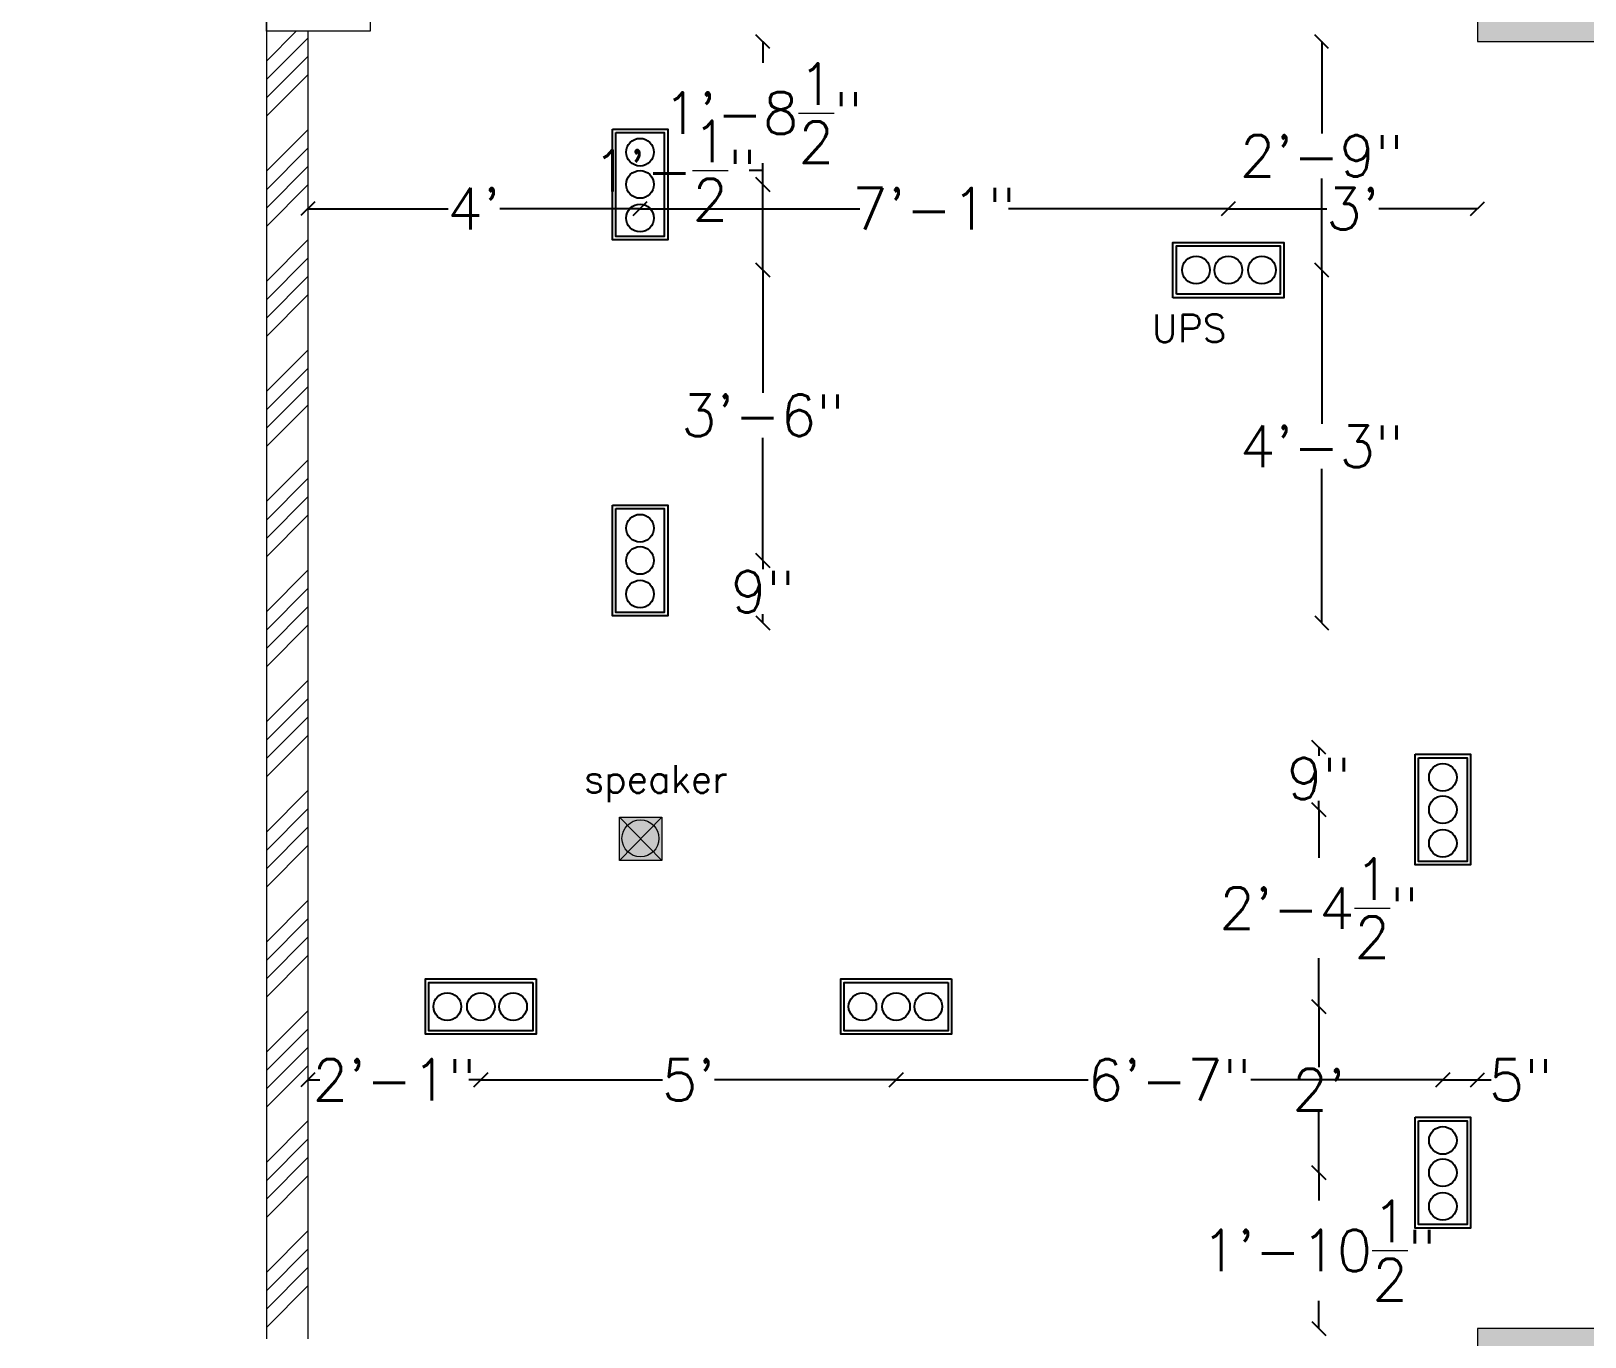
# Model space of a CAD drawing. Header units: inches. Extents: x 111501 to 134888, y 46021 to 52102.
# Drawn here: x 112069.6 to 112294.1, y 47363.9 to 47552.6 of the extents above; entities that cross this region are included whole.
import ezdxf

# ---------------------------------------------------------------- set-up
doc = ezdxf.new("R2010")
doc.units = ezdxf.units.IN
doc.header["$MEASUREMENT"] = 0
for name, color, linetype, lineweight in [('ceiling light', 5, 'Continuous', 5), ('column', 252, 'Continuous', 9), ('dimension', 250, 'Continuous', 0), ('text1', 7, 'Continuous', 0), ('wall', 7, 'Continuous', 9)]:
    doc.layers.add(name, color=color, linetype=linetype, lineweight=lineweight)
doc.layers.add('electrical layout', color=250, linetype='Continuous')
doc.layers.add('electrical planing', color=251, linetype='Continuous')
doc.styles.get("Standard").update_dxf_attribs({"font": 'txt.shx', "height": 6})
doc.dimstyles.new('Standard$0', dxfattribs={"dimtxt": 4, "dimasz": 2, "dimexe": 0.125, "dimexo": 0.125, "dimgap": 0.25, "dimtad": 0, "dimtih": 1, "dimtoh": 1, "dimdec": 1, "dimlfac": -1, "dimzin": 0, "dimdsep": 46, "dimlunit": 4, "dimtxsty": 'Standard', "dimblk": 'OBLIQUE', "dimblk1": 'DOTSMALL', "dimblk2": 'DOTSMALL', "dimcen": 0, "dimse1": 1, "dimse2": 1, "dimadec": 0, "dimazin": 0, "dimtfac": 1, "dimtdec": 1, "dimtofl": 0, "dimtmove": 0, "dimatfit": 3, "dimfxl": 1, "dimtolj": 1, "dimtzin": 0, "dimarcsym": 0})

# ---------------------------------------------------------------- blocks, each defined once
blk = doc.blocks.new('speaker')
at = {"layer": 'ceiling light'}
h = blk.add_hatch(color=97, dxfattribs=at)
h.set_gradient(color1=(46, 142, 62), one_color=1, tint=1, name='CURVED')
h.paths.add_polyline_path([(24133.57, 5017.97), (24134.22, 5018.64), (24130.77, 5018.64), (24131.41, 5017.99, -0.41885)])
h = blk.add_hatch(color=97, dxfattribs=at)
h.set_gradient(color1=(46, 142, 62), rotation=90, one_color=1, tint=1, name='INVCURVED')
h.paths.add_polyline_path([(24130.77, 5015.11), (24131.45, 5015.8, -0.210258), (24130.96, 5016.92, -0.199678), (24131.41, 5017.99), (24130.77, 5018.64)])
h = blk.add_hatch(color=97, dxfattribs=at)
h.set_gradient(color1=(46, 142, 62), rotation=90, one_color=1, tint=1, name='INVCURVED')
h.paths.add_polyline_path([(24134.22, 5018.64), (24133.57, 5017.97, -0.194044), (24133.99, 5016.92, -0.204601), (24133.52, 5015.82), (24134.22, 5015.11)])
h = blk.add_hatch(color=233, dxfattribs=at)
h.set_gradient(color1=(219, 123, 161), one_color=1, tint=1, name='SPHERICAL')
h.paths.add_polyline_path([(24133.57, 5017.97, 0.41885), (24131.41, 5017.99), (24132.5, 5016.87)])
h.paths.add_polyline_path([(24131.45, 5015.8), (24132.5, 5016.87), (24131.41, 5017.99, 0.199678), (24130.96, 5016.92, 0.210258)])
h.paths.add_polyline_path([(24132.5, 5016.87), (24133.52, 5015.82, 0.204601), (24133.99, 5016.92, 0.194044), (24133.57, 5017.97)])
h.paths.add_polyline_path([(24133.52, 5015.82), (24132.5, 5016.87), (24131.45, 5015.8, 0.395179)])
h = blk.add_hatch(color=97, dxfattribs=at)
h.set_gradient(color1=(46, 142, 62), one_color=1, tint=1, name='INVCURVED')
h.paths.add_polyline_path([(24134.22, 5015.11), (24133.52, 5015.82, -0.395179), (24131.45, 5015.8), (24130.77, 5015.11)])
at = {"layer": 'ceiling light', "color": 7}
for p, q in [((24130.77, 5018.64), (24134.22, 5015.11)), ((24134.22, 5018.64), (24130.77, 5015.11))]:
    blk.add_line(p, q, dxfattribs=at)
blk.add_lwpolyline([(24130.77, 5018.64), (24134.22, 5018.64), (24134.22, 5015.11), (24130.77, 5015.11)], close=True, dxfattribs=at)
blk.add_circle((24132.47, 5016.92), 1.51, dxfattribs=at)
blk = doc.blocks.new('_Oblique')
at = {"color": 0, "linetype": 'ByBlock', "lineweight": -2}
blk.add_line((-0.5, -0.5), (0.5, 0.5), dxfattribs=at)
blk = doc.blocks.new('*D1201')
at = {"layer": 'Defpoints', "color": 0, "transparency": 16777216}
for p in [(112273.61, 47387.67), (112255.7, 47365.17), (112278.61, 47365.17)]:
    blk.add_point(p, dxfattribs=at)
at = {"layer": 'dimension', "color": 0, "lineweight": -2, "transparency": 16777216}
for p, q in [((112255.7, 47387.67), (112255.7, 47383.67)), ((112255.7, 47365.17), (112255.7, 47369.17))]:
    blk.add_line(p, q, dxfattribs=at)
at = {"layer": 'dimension', "color": 0, "lineweight": -2, "transparency": 16777216, "xscale": 2, "yscale": 2, "zscale": 2}
for p, rotation in [((112255.7, 47387.67), 90), ((112255.7, 47365.17), 270)]:
    blk.add_blockref('_Oblique', p, dxfattribs=dict(at, rotation=rotation))
at = {"layer": 'dimension', "color": 0, "lineweight": 5, "transparency": 16777216, "insert": (112255.7, 47376.42), "char_height": 6, "attachment_point": 5}
blk.add_mtext('\\A1;1\'-10{\\H1.000000x;\\S1/2;}"', dxfattribs=at)
blk = doc.blocks.new('_DOTSMALL')
at = {"color": 0, "linetype": 'ByBlock', "lineweight": -2, "const_width": 0.5}
blk.add_lwpolyline([(-0.0625, 0, 1), (0.0625, 0, 1)], format="xyb", close=True, dxfattribs=at)
blk = doc.blocks.new('*D1202')
at = {"layer": 'Defpoints', "color": 0, "transparency": 16777216}
for p in [(112278.61, 47401.08), (112273.61, 47387.67), (112278.61, 47365.17)]:
    blk.add_point(p, dxfattribs=at)
at = {"layer": 'dimension', "color": 0, "lineweight": -2, "transparency": 16777216}
for p, q in [((112273.61, 47401.08), (112278.61, 47401.08)), ((112278.61, 47401.08), (112280.61, 47401.08))]:
    blk.add_line(p, q, dxfattribs=at)
at = {"layer": 'dimension', "color": 0, "lineweight": -2, "transparency": 16777216, "xscale": 2, "yscale": 2, "zscale": 2, "rotation": 180}
blk.add_blockref('_Oblique', (112273.61, 47401.08), dxfattribs=at)
at = {"layer": 'dimension', "color": 0, "lineweight": -2, "transparency": 16777216, "xscale": 2, "yscale": 2, "zscale": 2}
blk.add_blockref('_Oblique', (112278.61, 47401.08), dxfattribs=at)
at = {"layer": 'dimension', "color": 0, "lineweight": 5, "transparency": 16777216, "insert": (112284.86, 47401.08), "char_height": 6, "attachment_point": 5}
blk.add_mtext('\\A1;5"', dxfattribs=at)
blk = doc.blocks.new('*D1203')
at = {"layer": 'Defpoints', "color": 0, "lineweight": 5, "transparency": 16777216}
for p in [(112194.61, 47411.67), (112194.61, 47401.08), (112273.61, 47387.67)]:
    blk.add_point(p, dxfattribs=at)
at = {"layer": 'dimension', "color": 0, "lineweight": -2, "transparency": 16777216}
for p, q in [((112194.61, 47401.08), (112222.36, 47401.08)), ((112273.61, 47401.08), (112245.86, 47401.08))]:
    blk.add_line(p, q, dxfattribs=at)
at = {"layer": 'dimension', "color": 0, "lineweight": -2, "transparency": 16777216, "xscale": 2, "yscale": 2, "zscale": 2, "rotation": 180}
blk.add_blockref('_Oblique', (112194.61, 47401.08), dxfattribs=at)
at = {"layer": 'dimension', "color": 0, "lineweight": -2, "transparency": 16777216, "xscale": 2, "yscale": 2, "zscale": 2}
blk.add_blockref('_Oblique', (112273.61, 47401.08), dxfattribs=at)
at = {"layer": 'dimension', "color": 0, "lineweight": 5, "transparency": 16777216, "insert": (112234.11, 47401.08), "char_height": 6, "attachment_point": 5}
blk.add_mtext('\\A1;6\'-7"', dxfattribs=at)
blk = doc.blocks.new('*D1204')
at = {"layer": 'Defpoints', "color": 0, "lineweight": 5, "transparency": 16777216}
for p in [(112134.61, 47411.67), (112194.61, 47411.67), (112134.61, 47401.08)]:
    blk.add_point(p, dxfattribs=at)
at = {"layer": 'dimension', "color": 0, "lineweight": -2, "transparency": 16777216}
for p, q in [((112134.61, 47401.08), (112160.86, 47401.08)), ((112194.61, 47401.08), (112168.36, 47401.08))]:
    blk.add_line(p, q, dxfattribs=at)
at = {"layer": 'dimension', "color": 0, "lineweight": -2, "transparency": 16777216, "xscale": 2, "yscale": 2, "zscale": 2, "rotation": 180}
blk.add_blockref('_Oblique', (112134.61, 47401.08), dxfattribs=at)
at = {"layer": 'dimension', "color": 0, "lineweight": -2, "transparency": 16777216, "xscale": 2, "yscale": 2, "zscale": 2}
blk.add_blockref('_Oblique', (112194.61, 47401.08), dxfattribs=at)
at = {"layer": 'dimension', "color": 0, "lineweight": 5, "transparency": 16777216, "insert": (112164.61, 47401.08), "char_height": 6, "attachment_point": 5}
blk.add_mtext("\\A1;5'", dxfattribs=at)
blk = doc.blocks.new('*D1205')
at = {"layer": 'Defpoints', "color": 0, "lineweight": 5, "transparency": 16777216}
for p in [(112109.61, 47418.01), (112134.61, 47411.67), (112109.61, 47401.08)]:
    blk.add_point(p, dxfattribs=at)
at = {"layer": 'dimension', "color": 0, "lineweight": -2, "transparency": 16777216}
for p, q in [((112109.61, 47401.08), (112111.36, 47401.08)), ((112134.61, 47401.08), (112132.86, 47401.08))]:
    blk.add_line(p, q, dxfattribs=at)
at = {"layer": 'dimension', "color": 0, "lineweight": -2, "transparency": 16777216, "xscale": 2, "yscale": 2, "zscale": 2, "rotation": 180}
blk.add_blockref('_Oblique', (112109.61, 47401.08), dxfattribs=at)
at = {"layer": 'dimension', "color": 0, "lineweight": -2, "transparency": 16777216, "xscale": 2, "yscale": 2, "zscale": 2}
blk.add_blockref('_Oblique', (112134.61, 47401.08), dxfattribs=at)
at = {"layer": 'dimension', "color": 0, "lineweight": 5, "transparency": 16777216, "insert": (112122.11, 47401.08), "char_height": 6, "attachment_point": 5}
blk.add_mtext('\\A1;2\'-1"', dxfattribs=at)
blk = doc.blocks.new('*D1206')
at = {"layer": 'Defpoints', "color": 0, "lineweight": 5, "transparency": 16777216}
for p in [(112194.61, 47411.67), (112255.7, 47411.67), (112273.61, 47387.67)]:
    blk.add_point(p, dxfattribs=at)
at = {"layer": 'dimension', "color": 0, "lineweight": -2, "transparency": 16777216}
for p, q in [((112255.7, 47411.67), (112255.7, 47402.92)), ((112255.7, 47387.67), (112255.7, 47396.42))]:
    blk.add_line(p, q, dxfattribs=at)
at = {"layer": 'dimension', "color": 0, "lineweight": -2, "transparency": 16777216, "xscale": 2, "yscale": 2, "zscale": 2}
for p, rotation in [((112255.7, 47411.67), 90), ((112255.7, 47387.67), 270)]:
    blk.add_blockref('_Oblique', p, dxfattribs=dict(at, rotation=rotation))
at = {"layer": 'dimension', "color": 0, "lineweight": 5, "transparency": 16777216, "insert": (112255.7, 47399.67), "char_height": 6, "attachment_point": 5}
blk.add_mtext("\\A1;2'", dxfattribs=at)
blk = doc.blocks.new('*D1207')
at = {"layer": 'Defpoints', "color": 0, "lineweight": 5, "transparency": 16777216}
for p in [(112255.7, 47440.13), (112273.61, 47440.13), (112194.61, 47411.67)]:
    blk.add_point(p, dxfattribs=at)
at = {"layer": 'dimension', "color": 0, "lineweight": -2, "transparency": 16777216}
for p, q in [((112255.7, 47440.13), (112255.7, 47433.15)), ((112255.7, 47411.67), (112255.7, 47418.65))]:
    blk.add_line(p, q, dxfattribs=at)
at = {"layer": 'dimension', "color": 0, "lineweight": -2, "transparency": 16777216, "xscale": 2, "yscale": 2, "zscale": 2}
for p, rotation in [((112255.7, 47440.13), 90), ((112255.7, 47411.67), 270)]:
    blk.add_blockref('_Oblique', p, dxfattribs=dict(at, rotation=rotation))
at = {"layer": 'dimension', "color": 0, "lineweight": 5, "transparency": 16777216, "insert": (112255.7, 47425.9), "char_height": 6, "attachment_point": 5}
blk.add_mtext('\\A1;2\'-4{\\H1.000000x;\\S1/2;}"', dxfattribs=at)
blk = doc.blocks.new('*D1208')
at = {"layer": 'Defpoints', "color": 0, "lineweight": 5, "transparency": 16777216}
for p in [(112255.7, 47449.13), (112264.25, 47449.13), (112273.61, 47440.13)]:
    blk.add_point(p, dxfattribs=at)
at = {"layer": 'dimension', "color": 0, "lineweight": -2, "transparency": 16777216}
for p, q in [((112255.7, 47449.13), (112255.7, 47447.88)), ((112255.7, 47440.13), (112255.7, 47441.38))]:
    blk.add_line(p, q, dxfattribs=at)
at = {"layer": 'dimension', "color": 0, "lineweight": -2, "transparency": 16777216, "xscale": 2, "yscale": 2, "zscale": 2}
for p, rotation in [((112255.7, 47449.13), 90), ((112255.7, 47440.13), 270)]:
    blk.add_blockref('_Oblique', p, dxfattribs=dict(at, rotation=rotation))
at = {"layer": 'dimension', "color": 0, "lineweight": 5, "transparency": 16777216, "insert": (112255.7, 47444.63), "char_height": 6, "attachment_point": 5}
blk.add_mtext('\\A1;9"', dxfattribs=at)
blk = doc.blocks.new('*D1222')
at = {"layer": 'Defpoints', "color": 0, "transparency": 16777216}
for p in [(112278.61, 47551.09), (112242.61, 47518.09), (112256.1, 47518.09)]:
    blk.add_point(p, dxfattribs=at)
at = {"layer": 'dimension', "color": 0, "lineweight": -2, "transparency": 16777216}
for p, q in [((112256.1, 47551.09), (112256.1, 47537.84)), ((112256.1, 47518.09), (112256.1, 47531.34))]:
    blk.add_line(p, q, dxfattribs=at)
at = {"layer": 'dimension', "color": 0, "lineweight": -2, "transparency": 16777216, "xscale": 2, "yscale": 2, "zscale": 2}
for p, rotation in [((112256.1, 47551.09), 90), ((112256.1, 47518.09), 270)]:
    blk.add_blockref('_Oblique', p, dxfattribs=dict(at, rotation=rotation))
at = {"layer": 'dimension', "color": 0, "lineweight": 5, "transparency": 16777216, "insert": (112256.1, 47534.59), "char_height": 6, "attachment_point": 5}
blk.add_mtext('\\A1;2\'-9"', dxfattribs=at)
blk = doc.blocks.new('*D1223')
at = {"layer": 'Defpoints', "color": 0, "transparency": 16777216}
for p in [(112278.61, 47551.09), (112278.61, 47526.95), (112242.61, 47518.09)]:
    blk.add_point(p, dxfattribs=at)
at = {"layer": 'dimension', "color": 0, "lineweight": -2, "transparency": 16777216}
for p, q in [((112242.61, 47526.95), (112256.86, 47526.95)), ((112278.61, 47526.95), (112264.36, 47526.95))]:
    blk.add_line(p, q, dxfattribs=at)
at = {"layer": 'dimension', "color": 0, "lineweight": -2, "transparency": 16777216, "xscale": 2, "yscale": 2, "zscale": 2, "rotation": 180}
blk.add_blockref('_Oblique', (112242.61, 47526.95), dxfattribs=at)
at = {"layer": 'dimension', "color": 0, "lineweight": -2, "transparency": 16777216, "xscale": 2, "yscale": 2, "zscale": 2}
blk.add_blockref('_Oblique', (112278.61, 47526.95), dxfattribs=at)
at = {"layer": 'dimension', "color": 0, "lineweight": 5, "transparency": 16777216, "insert": (112260.61, 47526.95), "char_height": 6, "attachment_point": 5}
blk.add_mtext("\\A1;3'", dxfattribs=at)
blk = doc.blocks.new('*D1224')
at = {"layer": 'Defpoints', "color": 0, "lineweight": 5, "transparency": 16777216}
for p in [(112157.61, 47530.46), (112157.61, 47526.95), (112242.61, 47518.09)]:
    blk.add_point(p, dxfattribs=at)
at = {"layer": 'dimension', "color": 0, "lineweight": -2, "transparency": 16777216}
for p, q in [((112157.61, 47526.95), (112189.36, 47526.95)), ((112242.61, 47526.95), (112210.86, 47526.95))]:
    blk.add_line(p, q, dxfattribs=at)
at = {"layer": 'dimension', "color": 0, "lineweight": -2, "transparency": 16777216, "xscale": 2, "yscale": 2, "zscale": 2, "rotation": 180}
blk.add_blockref('_Oblique', (112157.61, 47526.95), dxfattribs=at)
at = {"layer": 'dimension', "color": 0, "lineweight": -2, "transparency": 16777216, "xscale": 2, "yscale": 2, "zscale": 2}
blk.add_blockref('_Oblique', (112242.61, 47526.95), dxfattribs=at)
at = {"layer": 'dimension', "color": 0, "lineweight": 5, "transparency": 16777216, "insert": (112200.11, 47526.95), "char_height": 6, "attachment_point": 5}
blk.add_mtext('\\A1;7\'-1"', dxfattribs=at)
blk = doc.blocks.new('*D1225')
at = {"layer": 'Defpoints', "color": 0, "lineweight": 5, "transparency": 16777216}
for p in [(112109.61, 47540.97), (112157.61, 47530.46), (112109.61, 47526.95)]:
    blk.add_point(p, dxfattribs=at)
at = {"layer": 'dimension', "color": 0, "lineweight": -2, "transparency": 16777216}
for p, q in [((112109.61, 47526.95), (112129.86, 47526.95)), ((112157.61, 47526.95), (112137.36, 47526.95))]:
    blk.add_line(p, q, dxfattribs=at)
at = {"layer": 'dimension', "color": 0, "lineweight": -2, "transparency": 16777216, "xscale": 2, "yscale": 2, "zscale": 2, "rotation": 180}
blk.add_blockref('_Oblique', (112109.61, 47526.95), dxfattribs=at)
at = {"layer": 'dimension', "color": 0, "lineweight": -2, "transparency": 16777216, "xscale": 2, "yscale": 2, "zscale": 2}
blk.add_blockref('_Oblique', (112157.61, 47526.95), dxfattribs=at)
at = {"layer": 'dimension', "color": 0, "lineweight": 5, "transparency": 16777216, "insert": (112133.61, 47526.95), "char_height": 6, "attachment_point": 5}
blk.add_mtext("\\A1;4'", dxfattribs=at)
blk = doc.blocks.new('*D1226')
at = {"layer": 'Defpoints', "color": 0, "lineweight": 5, "transparency": 16777216}
for p in [(112242.61, 47518.09), (112256.1, 47467.13), (112265.64, 47467.13)]:
    blk.add_point(p, dxfattribs=at)
at = {"layer": 'dimension', "color": 0, "lineweight": -2, "transparency": 16777216}
for p, q in [((112256.1, 47518.09), (112256.1, 47495.86)), ((112256.1, 47467.13), (112256.1, 47489.36))]:
    blk.add_line(p, q, dxfattribs=at)
at = {"layer": 'dimension', "color": 0, "lineweight": -2, "transparency": 16777216, "xscale": 2, "yscale": 2, "zscale": 2}
for p, rotation in [((112256.1, 47518.09), 90), ((112256.1, 47467.13), 270)]:
    blk.add_blockref('_Oblique', p, dxfattribs=dict(at, rotation=rotation))
at = {"layer": 'dimension', "color": 0, "lineweight": 5, "transparency": 16777216, "insert": (112256.1, 47492.61), "char_height": 6, "attachment_point": 5}
blk.add_mtext('\\A1;4\'-3"', dxfattribs=at)
blk = doc.blocks.new('*D1227')
at = {"layer": 'Defpoints', "color": 0, "transparency": 16777216}
for p in [(112157.61, 47530.46), (112175.36, 47530.46), (112242.61, 47518.09)]:
    blk.add_point(p, dxfattribs=at)
at = {"layer": 'dimension', "color": 0, "lineweight": -2, "transparency": 16777216}
for p, q in [((112175.36, 47532.46), (112173.36, 47532.46)), ((112175.36, 47530.46), (112175.36, 47532.46)), ((112175.36, 47518.09), (112175.36, 47530.46))]:
    blk.add_line(p, q, dxfattribs=at)
at = {"layer": 'dimension', "color": 0, "lineweight": -2, "transparency": 16777216, "xscale": 2, "yscale": 2, "zscale": 2}
for p, rotation in [((112175.36, 47530.46), 90), ((112175.36, 47518.09), 270)]:
    blk.add_blockref('_Oblique', p, dxfattribs=dict(at, rotation=rotation))
at = {"layer": 'dimension', "color": 0, "lineweight": 5, "transparency": 16777216, "insert": (112162.61, 47532.46), "char_height": 6, "attachment_point": 5}
blk.add_mtext('\\A1;1\'-{\\H1.000000x;\\S1/2;}"', dxfattribs=at)
blk = doc.blocks.new('*D1228')
at = {"layer": 'Defpoints', "color": 0, "lineweight": 5, "transparency": 16777216}
for p in [(112242.61, 47518.09), (112157.61, 47476.13), (112175.36, 47476.13)]:
    blk.add_point(p, dxfattribs=at)
at = {"layer": 'dimension', "color": 0, "lineweight": -2, "transparency": 16777216}
for p, q in [((112175.36, 47518.09), (112175.36, 47500.36)), ((112175.36, 47476.13), (112175.36, 47493.86))]:
    blk.add_line(p, q, dxfattribs=at)
at = {"layer": 'dimension', "color": 0, "lineweight": -2, "transparency": 16777216, "xscale": 2, "yscale": 2, "zscale": 2}
for p, rotation in [((112175.36, 47518.09), 90), ((112175.36, 47476.13), 270)]:
    blk.add_blockref('_Oblique', p, dxfattribs=dict(at, rotation=rotation))
at = {"layer": 'dimension', "color": 0, "lineweight": 5, "transparency": 16777216, "insert": (112175.36, 47497.11), "char_height": 6, "attachment_point": 5}
blk.add_mtext('\\A1;3\'-6"', dxfattribs=at)
blk = doc.blocks.new('*D1229')
at = {"layer": 'Defpoints', "color": 0, "lineweight": 5, "transparency": 16777216}
for p in [(112157.61, 47476.13), (112175.36, 47467.13), (112180.3, 47467.13)]:
    blk.add_point(p, dxfattribs=at)
at = {"layer": 'dimension', "color": 0, "lineweight": -2, "transparency": 16777216}
for p, q in [((112175.36, 47476.13), (112175.36, 47474.88)), ((112175.36, 47467.13), (112175.36, 47468.38))]:
    blk.add_line(p, q, dxfattribs=at)
at = {"layer": 'dimension', "color": 0, "lineweight": -2, "transparency": 16777216, "xscale": 2, "yscale": 2, "zscale": 2}
for p, rotation in [((112175.36, 47476.13), 90), ((112175.36, 47467.13), 270)]:
    blk.add_blockref('_Oblique', p, dxfattribs=dict(at, rotation=rotation))
at = {"layer": 'dimension', "color": 0, "lineweight": 5, "transparency": 16777216, "insert": (112175.36, 47471.63), "char_height": 6, "attachment_point": 5}
blk.add_mtext('\\A1;9"', dxfattribs=at)
blk = doc.blocks.new('*D1230')
at = {"layer": 'Defpoints', "color": 0, "lineweight": 5, "transparency": 16777216}
for p in [(112175.36, 47551.09), (112181.67, 47551.09), (112157.61, 47530.46)]:
    blk.add_point(p, dxfattribs=at)
at = {"layer": 'dimension', "color": 0, "lineweight": -2, "transparency": 16777216}
for p, q in [((112175.36, 47551.09), (112175.36, 47548.02)), ((112175.36, 47530.46), (112175.36, 47533.52))]:
    blk.add_line(p, q, dxfattribs=at)
at = {"layer": 'dimension', "color": 0, "lineweight": -2, "transparency": 16777216, "xscale": 2, "yscale": 2, "zscale": 2}
for p, rotation in [((112175.36, 47551.09), 90), ((112175.36, 47530.46), 270)]:
    blk.add_blockref('_Oblique', p, dxfattribs=dict(at, rotation=rotation))
at = {"layer": 'dimension', "color": 0, "lineweight": 5, "transparency": 16777216, "insert": (112175.36, 47540.77), "char_height": 6, "attachment_point": 5}
blk.add_mtext('\\A1;1\'-8{\\H1.000000x;\\S1/2;}"', dxfattribs=at)

msp = doc.modelspace()

# ---------------------------------------------------------------- hatches: boundary and pattern name
at = {"layer": 'column'}
h = msp.add_hatch(color=256, dxfattribs=at)
h.paths.add_polyline_path([(112278.61, 47365.17), (112278.61, 47347.17), (112296.61, 47347.17), (112296.61, 47365.17)])
h.paths.add_polyline_path([(112278.61, 47569.09), (112278.61, 47551.09), (112296.61, 47551.09), (112296.61, 47569.09)])
h.paths.add_polyline_path([(112278.61, 47773.02), (112278.61, 47755.02), (112296.61, 47755.02), (112296.61, 47773.02)])
at = {"layer": 'wall', "lineweight": 5}
h = msp.add_hatch(dxfattribs=at)
h.set_pattern_fill('ANSI34', color=256, scale=15, style=0)
h.set_pattern_definition([(45, (62.915, 38.135), (-7.9549513, 7.9549513), []), (45, (65.566, 38.135), (-7.9549513, 7.9549513), []), (45, (68.218, 38.135), (-7.9549513, 7.9549513), []), (45, (70.87, 38.135), (-7.9549513, 7.9549513), [])])
h.paths.add_polyline_path([(112069.61, 47232.67), (112069.61, 47238.67), (112103.61, 47238.67), (112103.61, 47348.67), (112109.61, 47348.67), (112109.61, 47340.18), (112109.61, 47322.13), (112109.61, 47313.18), (112109.61, 47295.12), (112109.61, 47286.66), (112109.61, 47268.6), (112109.61, 47257.7), (112109.61, 47239.65), (112109.61, 47232.67)])
h.paths.add_polyline_path([(112103.61, 47363.67), (112109.61, 47363.67), (112109.61, 47552.59), (112103.61, 47552.59)])

# ---------------------------------------------------------------- linework, layer by layer
at = {"layer": 'column'}
for points in [[(112296.61, 47569.09), (112278.61, 47569.09), (112278.61, 47551.09), (112296.61, 47551.09)], [(112103.61, 47567.59), (112118.61, 47567.59), (112118.61, 47552.59), (112103.61, 47552.59)], [(112296.61, 47365.17), (112278.61, 47365.17), (112278.61, 47347.17), (112296.61, 47347.17)]]:
    msp.add_lwpolyline(points, close=True, dxfattribs=at)
at = {"layer": 'electrical layout', "color": 234}
for points in [[(112153.61, 47538.46), (112161.61, 47538.46), (112161.61, 47522.46), (112153.61, 47522.46)], [(112154.11, 47537.96), (112161.11, 47537.96), (112161.11, 47522.96), (112154.11, 47522.96)], [(112234.61, 47514.09), (112234.61, 47522.09), (112250.61, 47522.09), (112250.61, 47514.09)], [(112235.11, 47514.59), (112235.11, 47521.59), (112250.11, 47521.59), (112250.11, 47514.59)], [(112153.61, 47484.13), (112161.61, 47484.13), (112161.61, 47468.13), (112153.61, 47468.13)], [(112154.11, 47483.63), (112161.11, 47483.63), (112161.11, 47468.63), (112154.11, 47468.63)], [(112269.61, 47448.13), (112277.61, 47448.13), (112277.61, 47432.13), (112269.61, 47432.13)], [(112270.11, 47447.63), (112277.11, 47447.63), (112277.11, 47432.63), (112270.11, 47432.63)], [(112142.61, 47415.67), (112142.61, 47407.67), (112126.61, 47407.67), (112126.61, 47415.67)], [(112202.61, 47415.67), (112202.61, 47407.67), (112186.61, 47407.67), (112186.61, 47415.67)], [(112142.11, 47415.17), (112142.11, 47408.17), (112127.11, 47408.17), (112127.11, 47415.17)], [(112202.11, 47415.17), (112202.11, 47408.17), (112187.11, 47408.17), (112187.11, 47415.17)], [(112269.61, 47395.67), (112277.61, 47395.67), (112277.61, 47379.67), (112269.61, 47379.67)], [(112270.11, 47395.17), (112277.11, 47395.17), (112277.11, 47380.17), (112270.11, 47380.17)]]:
    msp.add_lwpolyline(points, close=True, dxfattribs=at)
for centre in [(112157.61, 47535.12), (112157.61, 47530.46), (112157.61, 47525.6), (112237.95, 47518.09), (112242.61, 47518.09), (112247.47, 47518.09), (112157.61, 47480.79), (112157.61, 47476.13), (112157.61, 47471.27), (112273.61, 47444.79), (112273.61, 47440.13), (112273.61, 47435.27), (112129.75, 47411.67), (112134.61, 47411.67), (112139.27, 47411.67), (112189.75, 47411.67), (112194.61, 47411.67), (112199.27, 47411.67), (112273.61, 47392.33), (112273.61, 47387.67), (112273.61, 47382.81)]:
    msp.add_circle(centre, 2, dxfattribs=at)
at = {"layer": 'wall'}
for p, q in [((112103.61, 47756.52), (112103.61, 47363.67)), ((112109.61, 47552.59), (112109.61, 47363.67))]:
    msp.add_line(p, q, dxfattribs=at)

# ---------------------------------------------------------------- block references
at = {"layer": 'electrical planing', "color": 6, "xscale": 1.768501453454218, "yscale": 1.768501453454218, "zscale": 1.768501453454218}
msp.add_blockref('speaker', (69479.36, 38563.55), dxfattribs=at)

# ---------------------------------------------------------------- texts
at = {"layer": 'electrical layout', "color": 0, "insert": (112149.51, 47446.56), "char_height": 4, "width": 30.1224, "attachment_point": 1}
msp.add_mtext('speaker', dxfattribs=at)
at = {"layer": 'text1', "color": 0, "insert": (112231.53, 47511.67), "char_height": 4, "width": 22.5097, "attachment_point": 1}
msp.add_mtext('UPS', dxfattribs=at)

# ---------------------------------------------------------------- dimensions: what is measured, and where the dimension line sits
at = {"layer": 'dimension', "lineweight": 5}
for base, p1, p2, picture, middle in [((112175.36, 47551.09), (112157.61, 47530.46), (112181.67, 47551.09), '*D1230', (112175.36, 47540.77)), ((112175.36, 47476.13), (112242.61, 47518.09), (112157.61, 47476.13), '*D1228', (112175.36, 47497.11)), ((112256.1, 47467.13), (112242.61, 47518.09), (112265.64, 47467.13), '*D1226', (112256.1, 47492.61)), ((112175.36, 47467.13), (112157.61, 47476.13), (112180.3, 47467.13), '*D1229', (112175.36, 47471.63)), ((112255.7, 47449.13), (112273.61, 47440.13), (112264.25, 47449.13), '*D1208', (112255.7, 47444.63)), ((112255.7, 47440.13), (112194.61, 47411.67), (112273.61, 47440.13), '*D1207', (112255.7, 47425.9)), ((112255.7, 47411.67), (112273.61, 47387.67), (112194.61, 47411.67), '*D1206', (112255.7, 47399.67))]:
    dim = msp.add_linear_dim(base=base, p1=p1, p2=p2, angle=90, dimstyle='Standard$0', override={"dimtmove": 1}, dxfattribs=at)
    dim.commit()
    dim.dimension.update_dxf_attribs({"geometry": picture, "text_midpoint": middle})
for base, p1, p2, picture, middle in [((112278.61, 47526.95), (112242.61, 47518.09), (112278.61, 47551.09), '*D1223', (112260.61, 47526.95)), ((112278.61, 47401.08), (112273.61, 47387.67), (112278.61, 47365.17), '*D1202', (112284.86, 47401.08))]:
    dim = msp.add_linear_dim(base=base, p1=p1, p2=p2, dimstyle='Standard$0', dxfattribs=at)
    dim.commit()
    dim.dimension.update_dxf_attribs({"geometry": picture, "text_midpoint": middle})
dim = msp.add_linear_dim(base=(112256.1, 47518.09), p1=(112278.61, 47551.09), p2=(112242.61, 47518.09), angle=90, dimstyle='Standard$0', dxfattribs=at)
dim.commit()
dim.dimension.update_dxf_attribs({"geometry": '*D1222', "text_midpoint": (112256.1, 47534.59), "dimtype": 160})
for base, p1, p2, picture, middle in [((112109.61, 47526.95), (112157.61, 47530.46), (112109.61, 47540.97), '*D1225', (112133.61, 47526.95)), ((112157.61, 47526.95), (112242.61, 47518.09), (112157.61, 47530.46), '*D1224', (112200.11, 47526.95)), ((112109.61, 47401.08), (112134.61, 47411.67), (112109.61, 47418.01), '*D1205', (112122.11, 47401.08)), ((112134.61, 47401.08), (112194.61, 47411.67), (112134.61, 47411.67), '*D1204', (112164.61, 47401.08)), ((112194.61, 47401.08), (112273.61, 47387.67), (112194.61, 47411.67), '*D1203', (112234.11, 47401.08))]:
    dim = msp.add_linear_dim(base=base, p1=p1, p2=p2, dimstyle='Standard$0', override={"dimtmove": 1}, dxfattribs=at)
    dim.commit()
    dim.dimension.update_dxf_attribs({"geometry": picture, "text_midpoint": middle})
for base, p1, p2, picture, middle in [((112175.36, 47530.46), (112242.61, 47518.09), (112157.61, 47530.46), '*D1227', (112162.61, 47532.46)), ((112255.7, 47365.17), (112273.61, 47387.67), (112278.61, 47365.17), '*D1201', (112255.7, 47376.42))]:
    dim = msp.add_linear_dim(base=base, p1=p1, p2=p2, angle=90, dimstyle='Standard$0', dxfattribs=at)
    dim.commit()
    dim.dimension.update_dxf_attribs({"geometry": picture, "text_midpoint": middle})

doc.saveas('drawing.dxf')
